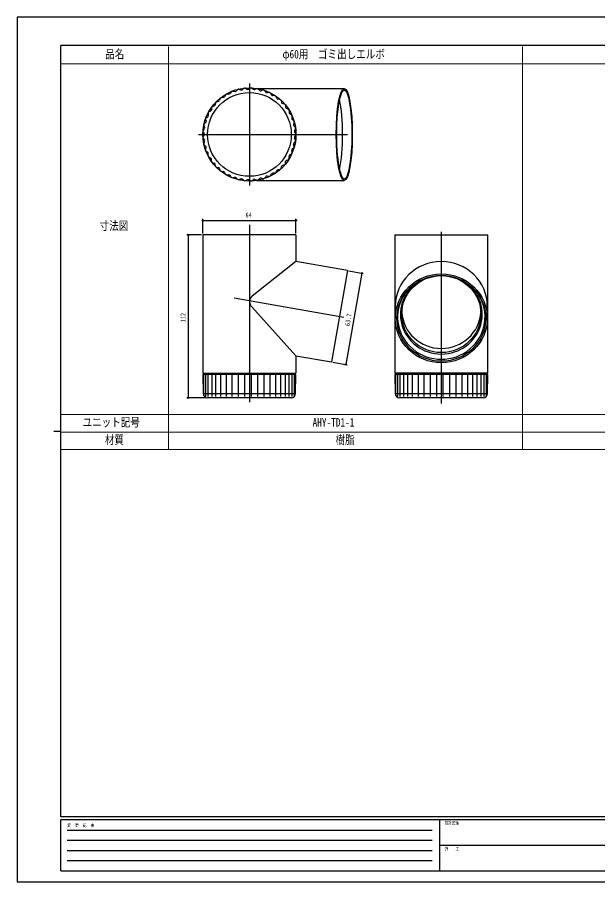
# Model space of a CAD drawing. Units: millimetres on the paper. Extents: x -420 to 420, y -297 to 297.
# Drawn here: x -420 to -22, y -297 to 297 of the extents above; entities that cross this region are included whole.
import ezdxf
from ezdxf.enums import TextEntityAlignment as Align

# ---------------------------------------------------------------- set-up
doc = ezdxf.new("R2010")
doc.units = ezdxf.units.MM
doc.layers.add('0-1_TABLE1', color=7, linetype='Continuous', lineweight=18)
for name, color, linetype in [('0-3_YKK_12', 2, 'Continuous'), ('0-4_YKK_13', 4, 'Continuous'), ('0-5_YKK_D', 6, 'Continuous'), ('0-6_YKK_ZWAK', 7, 'Continuous')]:
    doc.layers.add(name, color=color, linetype=linetype)
doc.styles.add('ＭＳ ゴシック', font='')
doc.styles.get('ＭＳ ゴシック').set_extended_font_data('MS Gothic')

msp = doc.modelspace()

# ---------------------------------------------------------------- linework, layer by layer
at = {"layer": '0-1_TABLE1'}
for p, q in [((-316.498, 277), (-316.498, 0)), ((-73.498, 277), (-73.498, 0)), ((-390.498, 265), (389.502, 265)), ((-390.498, 24), (389.502, 24)), ((-390.498, 12), (389.502, 12)), ((-390.498, 0), (389.502, 0))]:
    msp.add_line(p, q, dxfattribs=at)
at = {"layer": '0-3_YKK_12'}
for p, q in [((-261.025, 251.487), (-261.025, 181.488)), ((-296.025, 216.488), (-193.728, 216.488)), ((-261.025, 154.461), (-261.025, 32.461)), ((-129.164, 149.461), (-129.164, 31.612)), ((-271.597, 104.325), (-196.166, 91.024))]:
    msp.add_line(p, q, dxfattribs=at)
at = {"layer": '0-4_YKK_13'}
for p, q in [((-277.419, 243.781), (-278.024, 242.57)), ((-276.464, 244.333), (-275.113, 244.251)), ((-273.461, 245.797), (-274.229, 244.682)), ((-272.439, 246.21), (-271.112, 245.941)), ((-269.261, 247.243), (-270.177, 246.245)), ((-268.191, 247.51), (-266.915, 247.059)), ((-264.901, 248.09), (-265.946, 247.23)), ((-263.804, 248.205), (-262.603, 247.581)), ((-260.465, 248.322), (-261.62, 247.615)), ((-259.363, 248.283), (-258.26, 247.498)), ((-256.04, 247.934), (-257.282, 247.395)), ((-255.981, 248.088), (-195.85, 248.088)), ((-254.954, 247.743), (-253.971, 246.811)), ((-251.712, 246.934), (-253.017, 246.573)), ((-250.663, 246.594), (-249.82, 245.535)), ((-247.565, 245.342), (-248.908, 245.166)), ((-246.574, 244.858), (-245.886, 243.692)), ((-284.307, 238.205), (-284.555, 236.874)), ((-283.541, 238.998), (-282.22, 239.292)), ((-281.058, 241.234), (-281.489, 239.95)), ((-280.189, 241.913), (-278.84, 242.02)), ((-243.68, 243.188), (-245.034, 243.201)), ((-242.766, 242.571), (-242.247, 241.321)), ((-240.133, 240.514), (-241.472, 240.715)), ((-239.314, 239.776), (-238.974, 238.466)), ((-236.993, 237.373), (-238.291, 237.758)), ((-288.874, 231.92), (-287.685, 232.567)), ((-287.103, 234.753), (-287.163, 233.401)), ((-286.455, 235.646), (-285.187, 236.121)), ((-236.284, 236.528), (-236.13, 235.183)), ((-234.32, 233.825), (-235.552, 234.387)), ((-233.736, 232.89), (-233.77, 231.536)), ((-291.128, 226.858), (-290.813, 225.541)), ((-290.751, 227.894), (-289.663, 228.7)), ((-289.392, 230.946), (-289.263, 229.598)), ((-232.167, 229.94), (-233.308, 230.668)), ((-231.719, 228.932), (-231.941, 227.597)), ((-230.576, 225.792), (-231.605, 226.672)), ((-292.743, 219.258), (-291.92, 220.333)), ((-292.278, 222.567), (-291.783, 221.307)), ((-292.049, 223.646), (-291.084, 224.595)), ((-230.272, 224.732), (-230.678, 223.441)), ((-229.577, 221.464), (-230.474, 222.479)), ((-229.424, 220.372), (-230.006, 219.15)), ((-292.82, 218.158), (-292.154, 216.98)), ((-292.82, 214.817), (-292.154, 215.996)), ((-229.191, 217.039), (-229.937, 218.169)), ((-229.191, 217.039), (-229.937, 218.169)), ((-229.191, 215.936), (-229.937, 214.807)), ((-229.191, 215.936), (-229.937, 214.807)), ((-292.743, 213.717), (-291.92, 212.642)), ((-292.278, 210.408), (-291.783, 211.668)), ((-292.049, 209.33), (-291.084, 208.38)), ((-230.272, 208.243), (-230.678, 209.535)), ((-229.577, 211.511), (-230.474, 210.497)), ((-229.424, 212.603), (-230.006, 213.826)), ((-291.128, 206.118), (-290.813, 207.435)), ((-290.751, 205.082), (-289.663, 204.276)), ((-289.392, 202.029), (-289.263, 203.377)), ((-232.167, 203.036), (-233.308, 202.308)), ((-231.719, 204.043), (-231.941, 205.379)), ((-230.576, 207.183), (-231.605, 206.303)), ((-288.874, 201.056), (-287.685, 200.409)), ((-287.103, 198.222), (-287.163, 199.575)), ((-286.455, 197.33), (-285.187, 196.855)), ((-284.307, 194.77), (-284.555, 196.101)), ((-236.284, 196.447), (-236.13, 197.792)), ((-234.32, 199.151), (-235.552, 198.588)), ((-233.736, 200.086), (-233.77, 201.439)), ((-283.541, 193.977), (-282.22, 193.683)), ((-281.058, 191.741), (-281.489, 193.025)), ((-280.189, 191.063), (-278.84, 190.955)), ((-277.419, 189.194), (-278.024, 190.405)), ((-242.766, 190.404), (-242.247, 191.655)), ((-240.133, 192.461), (-241.472, 192.26)), ((-239.314, 193.199), (-238.974, 194.51)), ((-236.993, 195.603), (-238.291, 195.217)), ((-276.464, 188.643), (-275.113, 188.725)), ((-273.461, 187.178), (-274.229, 188.293)), ((-272.439, 186.765), (-271.112, 187.034)), ((-269.261, 185.732), (-270.177, 186.73)), ((-268.191, 185.466), (-266.915, 185.917)), ((-264.901, 184.886), (-265.946, 185.746)), ((-263.804, 184.77), (-262.603, 185.395)), ((-260.465, 184.654), (-261.62, 185.36)), ((-259.363, 184.692), (-258.26, 185.478)), ((-256.04, 185.041), (-257.282, 185.58)), ((-255.981, 184.888), (-195.85, 184.888)), ((-254.954, 185.233), (-253.971, 186.164)), ((-251.712, 186.041), (-253.017, 186.402)), ((-250.663, 186.382), (-249.82, 187.441)), ((-247.565, 187.634), (-248.908, 187.809)), ((-246.574, 188.117), (-245.886, 189.283)), ((-243.68, 189.788), (-245.034, 189.775)), ((-293.025, 147.461), (-293.025, 52.461)), ((-229.025, 147.461), (-293.025, 147.461)), ((-229.025, 147.461), (-229.025, 129.16)), ((-161.164, 147.461), (-161.164, 52.461)), ((-161.164, 147.461), (-97.164, 147.461)), ((-97.164, 52.461), (-97.164, 147.461)), ((-229.025, 129.16), (-259.14, 105.347)), ((-193.612, 122.916), (-229.025, 129.16)), ((-193.612, 122.916), (-204.674, 60.183)), ((-229.025, 64.477), (-259.42, 98.02)), ((-160.764, 98.636), (-160.764, 90.126)), ((-97.564, 90.126), (-97.564, 98.636)), ((-229.025, 64.477), (-229.025, 52.461)), ((-229.025, 64.477), (-204.674, 60.183)), ((-293.025, 52.461), (-229.025, 52.461)), ((-293.025, 51.461), (-292.797, 38.408)), ((-229.025, 51.461), (-293.025, 51.461)), ((-292.326, 36.846), (-292.326, 51.461)), ((-291.095, 51.461), (-291.095, 36.461)), ((-289.279, 36.461), (-289.279, 51.461)), ((-288.525, 52.461), (-288.507, 51.461)), ((-286.913, 51.461), (-286.913, 36.461)), ((-284.044, 36.461), (-284.044, 51.461)), ((-280.726, 36.461), (-280.726, 51.461)), ((-277.025, 51.461), (-277.025, 36.461)), ((-273.012, 51.461), (-273.012, 36.461)), ((-268.766, 51.461), (-268.766, 36.461)), ((-264.37, 51.461), (-264.37, 36.461)), ((-259.908, 51.461), (-259.908, 36.461)), ((-255.468, 51.461), (-255.468, 36.461)), ((-251.136, 51.461), (-251.136, 36.461)), ((-246.997, 51.461), (-246.997, 36.461)), ((-243.131, 51.461), (-243.131, 36.461)), ((-239.613, 51.461), (-239.613, 36.461)), ((-236.511, 51.461), (-236.511, 36.461)), ((-233.887, 51.461), (-233.887, 36.461)), ((-233.525, 52.461), (-233.542, 51.461)), ((-231.791, 51.461), (-231.791, 36.461)), ((-230.264, 51.461), (-230.264, 36.461)), ((-229.253, 38.408), (-229.025, 51.461)), ((-97.164, 52.461), (-161.164, 52.461)), ((-161.164, 51.461), (-160.936, 38.408)), ((-97.164, 51.461), (-161.164, 51.461)), ((-160.465, 36.846), (-160.465, 51.461)), ((-159.234, 51.461), (-159.234, 36.461)), ((-157.418, 36.461), (-157.418, 51.461)), ((-156.664, 52.461), (-156.646, 51.461)), ((-155.053, 51.461), (-155.053, 36.461)), ((-152.183, 36.461), (-152.183, 51.461)), ((-148.865, 36.461), (-148.865, 51.461)), ((-145.164, 51.461), (-145.164, 36.461)), ((-141.151, 51.461), (-141.151, 36.461)), ((-136.906, 51.461), (-136.906, 36.461)), ((-132.509, 51.461), (-132.509, 36.461)), ((-128.047, 51.461), (-128.047, 36.461)), ((-123.607, 51.461), (-123.607, 36.461)), ((-119.276, 51.461), (-119.276, 36.461)), ((-115.136, 51.461), (-115.136, 36.461)), ((-111.27, 51.461), (-111.27, 36.461)), ((-107.752, 51.461), (-107.752, 36.461)), ((-104.651, 51.461), (-104.651, 36.461)), ((-102.027, 51.461), (-102.027, 36.461)), ((-101.664, 52.461), (-101.682, 51.461)), ((-99.931, 51.461), (-99.931, 36.461)), ((-98.404, 51.461), (-98.404, 36.461)), ((-97.392, 38.408), (-97.164, 51.461)), ((-292.798, 38.461), (-229.252, 38.461)), ((-160.937, 38.461), (-97.391, 38.461)), ((-232.252, 35.461), (-289.795, 35.461)), ((-100.391, 35.461), (-157.934, 35.461))]:
    msp.add_line(p, q, dxfattribs=at)
for radius in [32, 28.77]:
    msp.add_circle((-261.025, 216.488), radius, dxfattribs=at)
for centre, radius, start, end in [((-276.525, 243.335), 1, 86.53902, 153.46098), ((-275.053, 245.249), 1, 266.53902, 325.46098), ((-272.638, 245.23), 1, 78.53902, 145.46098), ((-270.913, 246.922), 1, 258.53902, 317.46098), ((-268.524, 246.567), 1, 70.53902, 137.46098), ((-266.582, 248.002), 1, 250.53902, 309.46098), ((-264.265, 247.318), 1, 62.53902, 129.46098), ((-262.142, 248.468), 1, 242.53902, 301.46098), ((-259.943, 247.469), 1, 54.53902, 121.46098), ((-257.68, 248.312), 1, 234.53902, 293.46098), ((-255.642, 247.017), 1, 46.53902, 113.46098), ((-253.283, 247.537), 1, 226.53902, 285.46098), ((-251.445, 245.97), 1, 38.53902, 105.46098), ((-249.037, 246.158), 1, 218.53902, 277.46098), ((-247.435, 244.35), 1, 30.53902, 97.46098), ((-245.025, 244.201), 1, 210.53902, 269.46098), ((-283.324, 238.022), 1, 102.53902, 169.46098), ((-282.437, 240.268), 1, 282.53902, 341.46098), ((-280.11, 240.916), 1, 94.53902, 161.46098), ((-278.919, 243.017), 1, 274.53902, 333.46098), ((-243.69, 242.188), 1, 22.53902, 89.46098), ((-241.324, 241.704), 1, 202.53902, 261.46098), ((-240.282, 239.525), 1, 14.53902, 81.46098), ((-238.006, 238.717), 1, 194.53902, 253.46098), ((-288.396, 231.041), 1, 118.53902, 185.46098), ((-288.162, 233.445), 1, 298.53902, 357.46098), ((-286.104, 234.709), 1, 110.53902, 177.46098), ((-285.538, 237.057), 1, 290.53902, 349.46098), ((-237.277, 236.414), 1, 6.53902, 73.46098), ((-235.136, 235.297), 1, 186.53902, 245.46098), ((-234.735, 232.915), 1, 358.53902, 65.46098), ((-290.155, 227.09), 1, 126.53902, 193.46098), ((-290.258, 229.503), 1, 306.53902, 5.46098), ((-232.771, 231.511), 1, 178.53902, 237.46098), ((-232.705, 229.097), 1, 350.53902, 57.46098), ((-230.955, 227.432), 1, 170.53902, 229.46098), ((-231.226, 225.032), 1, 342.53902, 49.46098), ((-291.347, 222.933), 1, 134.53902, 201.46098), ((-292.713, 220.941), 1, 322.53902, 21.46098), ((-291.785, 225.308), 1, 314.53902, 13.46098), ((-229.724, 223.141), 1, 162.53902, 221.46098), ((-230.327, 220.802), 1, 334.53902, 41.46098), ((-291.949, 218.65), 1, 142.53902, 209.46098), ((-291.949, 214.325), 1, 150.53902, 217.46098), ((-293.025, 216.488), 1, 330.53902, 29.46098), ((-229.103, 218.72), 1, 154.53902, 213.46098), ((-229.103, 218.72), 1, 154.53902, 213.46098), ((-229.103, 214.256), 1, 146.53902, 205.46098), ((-230.025, 216.488), 1, 326.53902, 33.46098), ((-230.025, 216.488), 1, 326.53902, 33.46098), ((-291.347, 210.042), 1, 158.53902, 225.46098), ((-292.713, 212.034), 1, 338.53902, 37.46098), ((-291.785, 207.667), 1, 346.53902, 45.46098), ((-229.724, 209.835), 1, 138.53902, 197.46098), ((-231.226, 207.943), 1, 310.53902, 17.46098), ((-230.327, 212.173), 1, 318.53902, 25.46098), ((-290.155, 205.885), 1, 166.53902, 233.46098), ((-290.258, 203.472), 1, 354.53902, 53.46098), ((-288.396, 201.934), 1, 174.53902, 241.46098), ((-232.771, 201.465), 1, 122.53902, 181.46098), ((-232.705, 203.879), 1, 302.53902, 9.46098), ((-230.955, 205.543), 1, 130.53902, 189.46098), ((-288.162, 199.53), 1, 2.53902, 61.46098), ((-286.104, 198.266), 1, 182.53902, 249.46098), ((-285.538, 195.919), 1, 10.53902, 69.46098), ((-237.277, 196.561), 1, 286.53902, 353.46098), ((-235.136, 197.679), 1, 114.53902, 173.46098), ((-234.735, 200.06), 1, 294.53902, 1.46098), ((-283.324, 194.953), 1, 190.53902, 257.46098), ((-282.437, 192.707), 1, 18.53902, 77.46098), ((-280.11, 192.059), 1, 198.53902, 265.46098), ((-278.919, 189.959), 1, 26.53902, 85.46098), ((-243.69, 190.788), 1, 270.53902, 337.46098), ((-241.324, 191.271), 1, 98.53902, 157.46098), ((-240.282, 193.45), 1, 278.53902, 345.46098), ((-238.006, 194.259), 1, 106.53902, 165.46098), ((-276.525, 189.641), 1, 206.53902, 273.46098), ((-275.053, 187.726), 1, 34.53902, 93.46098), ((-272.638, 187.745), 1, 214.53902, 281.46098), ((-270.913, 186.054), 1, 42.53902, 101.46098), ((-268.524, 186.409), 1, 222.53902, 289.46098), ((-266.582, 184.974), 1, 50.53902, 109.46098), ((-264.265, 185.658), 1, 230.53902, 297.46098), ((-262.142, 184.507), 1, 58.53902, 117.46098), ((-259.943, 185.507), 1, 238.53902, 305.46098), ((-257.68, 184.663), 1, 66.53902, 125.46098), ((-255.642, 185.959), 1, 246.53902, 313.46098), ((-253.283, 185.438), 1, 74.53902, 133.46098), ((-251.445, 187.005), 1, 254.53902, 321.46098), ((-249.037, 186.818), 1, 82.53902, 141.46098), ((-247.435, 188.625), 1, 262.53902, 329.46098), ((-245.025, 188.775), 1, 90.53902, 149.46098), ((-255.882, 101.554), 5, 130.65551, 224.97399), ((-289.797, 38.461), 3, 181, 270.04832), ((-232.252, 38.461), 3, 270, 359), ((-157.937, 38.461), 3, 181, 270.04832), ((-100.391, 38.461), 3, 270, 359)]:
    msp.add_arc(centre, radius, start, end, dxfattribs=at)
for centre, major_axis, ratio in [((-195.85, 216.488), (0, 31.6), 0.175022), ((-195.821, 216.488), (0, 30.55), 0.170482), ((-129.164, 90.126), (-31.6, 0), 0.965926), ((-129.164, 90.146), (-30.55, 0), 0.965926), ((-129.164, 93.036), (-27.149, 0), 0.974136)]:
    msp.add_ellipse(centre, major_axis=major_axis, ratio=ratio, dxfattribs=at)
for centre, major_axis, ratio, start_param, end_param in [((-203.694, 216.488), (0, 33.372), 0.201526, 3.9074656, 5.5173124), ((-129.164, 98.636), (-31.6, 0), 0.965926, 3.1415927, 6.2831853), ((-129.164, 92.796), (28.15, 0), 0.965926, 2.0997235, 7.3250545), ((-129.164, 91.023), (30.05, 0), 0.965926, 2.5714754, 6.8533026), ((-129.164, 95.693), (27.15, 0), 0.965926, 3.1965048, 6.2282731)]:
    msp.add_ellipse(centre, major_axis=major_axis, ratio=ratio, start_param=start_param, end_param=end_param, dxfattribs=at)
at = {"layer": '0-5_YKK_D'}
for p, q in [((-293.025, 148.461), (-293.025, 158.461)), ((-293.025, 157.461), (-229.025, 157.461)), ((-229.025, 148.461), (-229.025, 158.461)), ((-294.025, 147.461), (-304.025, 147.461)), ((-303.025, 147.461), (-303.025, 35.461)), ((-183.764, 121.179), (-194.826, 58.447)), ((-192.628, 122.742), (-182.78, 121.005)), ((-203.689, 60.01), (-193.841, 58.273)), ((-290.797, 35.461), (-304.025, 35.461))]:
    msp.add_line(p, q, dxfattribs=at)
for centre in [(-293.025, 157.461), (-229.025, 157.461), (-303.025, 147.461), (-183.764, 121.179), (-194.826, 58.447), (-303.025, 35.461)]:
    msp.add_circle(centre, 0.425, dxfattribs=at)
at = {"layer": '0-6_YKK_ZWAK'}
for p, q in [((389.502, 277.5), (-390.498, 277.5)), ((-390.498, -252.5), (-390.498, 277.5)), ((-395.498, 12.5), (-390.498, 12.5)), ((389.502, -252.5), (-390.498, -252.5)), ((-130.498, -254.5), (-390.498, -254.5)), ((-390.498, -289.5), (-390.498, -254.5)), ((-130.498, -254.5), (-130.498, -289.5)), ((-0.498, -254.5), (-130.498, -254.5)), ((-386.248, -261.5), (-135.498, -261.5)), ((-386.248, -268.5), (-135.498, -268.5)), ((-129.748, -272), (-0.498, -272)), ((-386.248, -275.5), (-135.498, -275.5)), ((-386.248, -282.5), (-135.498, -282.5)), ((-390.498, -289.5), (-130.498, -289.5)), ((-130.498, -289.5), (-0.498, -289.5))]:
    msp.add_line(p, q, dxfattribs=at)
msp.add_lwpolyline([(-420.5, -297), (420.5, -297), (420.5, 297), (-420.5, 297)], close=True, dxfattribs=at)

# ---------------------------------------------------------------- texts
at = {"layer": '0-1_TABLE1', "style": 'ＭＳ ゴシック', "width": 0.8}
for s, p in [('品名', (-360.111, 267)), ('φ60用\u3000ゴミ出しエルボ', (-238.305, 267)), ('寸法図', (-363.951, 149)), ('ユニット記号', (-375.685, 14)), ('AHY-TD1-1', (-217.611, 14)), ('材質', (-360.325, 2)), ('樹脂', (-201.825, 2))]:
    msp.add_text(s, height=5.865, dxfattribs=at).set_placement(p, align=Align.BOTTOM_LEFT)
at = {"layer": '0-5_YKK_D', "style": 'ＭＳ ゴシック', "width": 0.8}
msp.add_text('64', height=3.299, dxfattribs=at).set_placement((-263.665, 158.461), align=Align.BOTTOM_LEFT)
for s, rotation, p in [('112', 90, (-304.025, 87.381)), ('63.7', 80, (-191.259, 84.432))]:
    msp.add_text(s, height=3.299, rotation=rotation, dxfattribs=at).set_placement(p, align=Align.BOTTOM_LEFT)
at = {"layer": '0-6_YKK_ZWAK', "style": 'ＭＳ ゴシック', "width": 0.8}
for s, p in [('設計監理', (-126.831, -258.5)), ('変  更  記  事', (-386.131, -260)), ('施\u3000\u3000工', (-126.831, -276))]:
    msp.add_text(s, height=2.199, dxfattribs=at).set_placement(p, align=Align.BOTTOM_LEFT)

doc.saveas('drawing.dxf')
